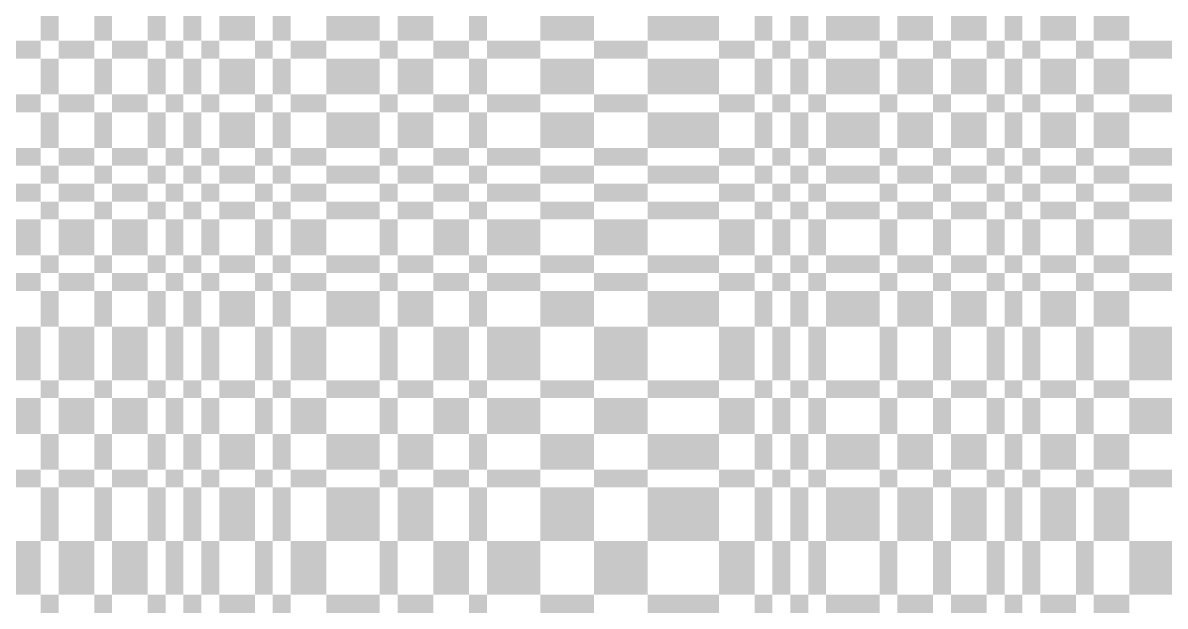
# Model space of a CAD drawing. Extents: x 0 to 10, y 0 to 10.
# Drawn here: x 6.22 to 7.5, y 3.127 to 3.78 of the extents above; entities that cross this region are included whole.
import ezdxf

# ---------------------------------------------------------------- set-up
doc = ezdxf.new("R2010")
doc.units = 0
doc.header["$MEASUREMENT"] = 0
doc.layers.add('CHROME', color=7, linetype='Continuous')

msp = doc.modelspace()

# ---------------------------------------------------------------- linework, layer by layer
at = {"layer": 'CHROME'}
for points in [[(6.24, 3.76), (6.26, 3.76), (6.24, 3.8), (6.26, 3.8)], [(6.3, 3.76), (6.32, 3.76), (6.3, 3.8), (6.32, 3.8)], [(6.36, 3.76), (6.38, 3.76), (6.36, 3.8), (6.38, 3.8)], [(6.4, 3.76), (6.42, 3.76), (6.4, 3.8), (6.42, 3.8)], [(6.44, 3.76), (6.48, 3.76), (6.44, 3.8), (6.48, 3.8)], [(6.5, 3.76), (6.52, 3.76), (6.5, 3.8), (6.52, 3.8)], [(6.56, 3.76), (6.62, 3.76), (6.56, 3.8), (6.62, 3.8)], [(6.64, 3.76), (6.68, 3.76), (6.64, 3.8), (6.68, 3.8)], [(6.72, 3.76), (6.74, 3.76), (6.72, 3.8), (6.74, 3.8)], [(6.8, 3.76), (6.86, 3.76), (6.8, 3.8), (6.86, 3.8)], [(6.92, 3.76), (7, 3.76), (6.92, 3.8), (7, 3.8)], [(7.04, 3.76), (7.06, 3.76), (7.04, 3.8), (7.06, 3.8)], [(7.08, 3.76), (7.1, 3.76), (7.08, 3.8), (7.1, 3.8)], [(7.12, 3.76), (7.18, 3.76), (7.12, 3.8), (7.18, 3.8)], [(7.2, 3.76), (7.24, 3.76), (7.2, 3.8), (7.24, 3.8)], [(7.26, 3.76), (7.3, 3.76), (7.26, 3.8), (7.3, 3.8)], [(7.32, 3.76), (7.34, 3.76), (7.32, 3.8), (7.34, 3.8)], [(7.36, 3.76), (7.4, 3.76), (7.36, 3.8), (7.4, 3.8)], [(7.42, 3.76), (7.46, 3.76), (7.42, 3.8), (7.46, 3.8)], [(6.2, 3.74), (6.24, 3.74), (6.2, 3.76), (6.24, 3.76)], [(6.26, 3.74), (6.3, 3.74), (6.26, 3.76), (6.3, 3.76)], [(6.32, 3.74), (6.36, 3.74), (6.32, 3.76), (6.36, 3.76)], [(6.38, 3.74), (6.4, 3.74), (6.38, 3.76), (6.4, 3.76)], [(6.42, 3.74), (6.44, 3.74), (6.42, 3.76), (6.44, 3.76)], [(6.48, 3.74), (6.5, 3.74), (6.48, 3.76), (6.5, 3.76)], [(6.52, 3.74), (6.56, 3.74), (6.52, 3.76), (6.56, 3.76)], [(6.62, 3.74), (6.64, 3.74), (6.62, 3.76), (6.64, 3.76)], [(6.68, 3.74), (6.72, 3.74), (6.68, 3.76), (6.72, 3.76)], [(6.74, 3.74), (6.8, 3.74), (6.74, 3.76), (6.8, 3.76)], [(6.86, 3.74), (6.92, 3.74), (6.86, 3.76), (6.92, 3.76)], [(7, 3.74), (7.04, 3.74), (7, 3.76), (7.04, 3.76)], [(7.06, 3.74), (7.08, 3.74), (7.06, 3.76), (7.08, 3.76)], [(7.1, 3.74), (7.12, 3.74), (7.1, 3.76), (7.12, 3.76)], [(7.18, 3.74), (7.2, 3.74), (7.18, 3.76), (7.2, 3.76)], [(7.24, 3.74), (7.26, 3.74), (7.24, 3.76), (7.26, 3.76)], [(7.3, 3.74), (7.32, 3.74), (7.3, 3.76), (7.32, 3.76)], [(7.34, 3.74), (7.36, 3.74), (7.34, 3.76), (7.36, 3.76)], [(7.4, 3.74), (7.42, 3.74), (7.4, 3.76), (7.42, 3.76)], [(7.46, 3.74), (7.54, 3.74), (7.46, 3.76), (7.54, 3.76)], [(6.24, 3.7), (6.26, 3.7), (6.24, 3.74), (6.26, 3.74)], [(6.3, 3.7), (6.32, 3.7), (6.3, 3.74), (6.32, 3.74)], [(6.36, 3.7), (6.38, 3.7), (6.36, 3.74), (6.38, 3.74)], [(6.4, 3.7), (6.42, 3.7), (6.4, 3.74), (6.42, 3.74)], [(6.44, 3.7), (6.48, 3.7), (6.44, 3.74), (6.48, 3.74)], [(6.5, 3.7), (6.52, 3.7), (6.5, 3.74), (6.52, 3.74)], [(6.56, 3.7), (6.62, 3.7), (6.56, 3.74), (6.62, 3.74)], [(6.64, 3.7), (6.68, 3.7), (6.64, 3.74), (6.68, 3.74)], [(6.72, 3.7), (6.74, 3.7), (6.72, 3.74), (6.74, 3.74)], [(6.8, 3.7), (6.86, 3.7), (6.8, 3.74), (6.86, 3.74)], [(6.92, 3.7), (7, 3.7), (6.92, 3.74), (7, 3.74)], [(7.04, 3.7), (7.06, 3.7), (7.04, 3.74), (7.06, 3.74)], [(7.08, 3.7), (7.1, 3.7), (7.08, 3.74), (7.1, 3.74)], [(7.12, 3.7), (7.18, 3.7), (7.12, 3.74), (7.18, 3.74)], [(7.2, 3.7), (7.24, 3.7), (7.2, 3.74), (7.24, 3.74)], [(7.26, 3.7), (7.3, 3.7), (7.26, 3.74), (7.3, 3.74)], [(7.32, 3.7), (7.34, 3.7), (7.32, 3.74), (7.34, 3.74)], [(7.36, 3.7), (7.4, 3.7), (7.36, 3.74), (7.4, 3.74)], [(7.42, 3.7), (7.46, 3.7), (7.42, 3.74), (7.46, 3.74)], [(6.2, 3.68), (6.24, 3.68), (6.2, 3.7), (6.24, 3.7)], [(6.26, 3.68), (6.3, 3.68), (6.26, 3.7), (6.3, 3.7)], [(6.32, 3.68), (6.36, 3.68), (6.32, 3.7), (6.36, 3.7)], [(6.38, 3.68), (6.4, 3.68), (6.38, 3.7), (6.4, 3.7)], [(6.42, 3.68), (6.44, 3.68), (6.42, 3.7), (6.44, 3.7)], [(6.48, 3.68), (6.5, 3.68), (6.48, 3.7), (6.5, 3.7)], [(6.52, 3.68), (6.56, 3.68), (6.52, 3.7), (6.56, 3.7)], [(6.62, 3.68), (6.64, 3.68), (6.62, 3.7), (6.64, 3.7)], [(6.68, 3.68), (6.72, 3.68), (6.68, 3.7), (6.72, 3.7)], [(6.74, 3.68), (6.8, 3.68), (6.74, 3.7), (6.8, 3.7)], [(6.86, 3.68), (6.92, 3.68), (6.86, 3.7), (6.92, 3.7)], [(7, 3.68), (7.04, 3.68), (7, 3.7), (7.04, 3.7)], [(7.06, 3.68), (7.08, 3.68), (7.06, 3.7), (7.08, 3.7)], [(7.1, 3.68), (7.12, 3.68), (7.1, 3.7), (7.12, 3.7)], [(7.18, 3.68), (7.2, 3.68), (7.18, 3.7), (7.2, 3.7)], [(7.24, 3.68), (7.26, 3.68), (7.24, 3.7), (7.26, 3.7)], [(7.3, 3.68), (7.32, 3.68), (7.3, 3.7), (7.32, 3.7)], [(7.34, 3.68), (7.36, 3.68), (7.34, 3.7), (7.36, 3.7)], [(7.4, 3.68), (7.42, 3.68), (7.4, 3.7), (7.42, 3.7)], [(7.46, 3.68), (7.54, 3.68), (7.46, 3.7), (7.54, 3.7)], [(6.24, 3.64), (6.26, 3.64), (6.24, 3.68), (6.26, 3.68)], [(6.3, 3.64), (6.32, 3.64), (6.3, 3.68), (6.32, 3.68)], [(6.36, 3.64), (6.38, 3.64), (6.36, 3.68), (6.38, 3.68)], [(6.4, 3.64), (6.42, 3.64), (6.4, 3.68), (6.42, 3.68)], [(6.44, 3.64), (6.48, 3.64), (6.44, 3.68), (6.48, 3.68)], [(6.5, 3.64), (6.52, 3.64), (6.5, 3.68), (6.52, 3.68)], [(6.56, 3.64), (6.62, 3.64), (6.56, 3.68), (6.62, 3.68)], [(6.64, 3.64), (6.68, 3.64), (6.64, 3.68), (6.68, 3.68)], [(6.72, 3.64), (6.74, 3.64), (6.72, 3.68), (6.74, 3.68)], [(6.8, 3.64), (6.86, 3.64), (6.8, 3.68), (6.86, 3.68)], [(6.92, 3.64), (7, 3.64), (6.92, 3.68), (7, 3.68)], [(7.04, 3.64), (7.06, 3.64), (7.04, 3.68), (7.06, 3.68)], [(7.08, 3.64), (7.1, 3.64), (7.08, 3.68), (7.1, 3.68)], [(7.12, 3.64), (7.18, 3.64), (7.12, 3.68), (7.18, 3.68)], [(7.2, 3.64), (7.24, 3.64), (7.2, 3.68), (7.24, 3.68)], [(7.26, 3.64), (7.3, 3.64), (7.26, 3.68), (7.3, 3.68)], [(7.32, 3.64), (7.34, 3.64), (7.32, 3.68), (7.34, 3.68)], [(7.36, 3.64), (7.4, 3.64), (7.36, 3.68), (7.4, 3.68)], [(7.42, 3.64), (7.46, 3.64), (7.42, 3.68), (7.46, 3.68)], [(6.2, 3.62), (6.24, 3.62), (6.2, 3.64), (6.24, 3.64)], [(6.26, 3.62), (6.3, 3.62), (6.26, 3.64), (6.3, 3.64)], [(6.32, 3.62), (6.36, 3.62), (6.32, 3.64), (6.36, 3.64)], [(6.38, 3.62), (6.4, 3.62), (6.38, 3.64), (6.4, 3.64)], [(6.42, 3.62), (6.44, 3.62), (6.42, 3.64), (6.44, 3.64)], [(6.48, 3.62), (6.5, 3.62), (6.48, 3.64), (6.5, 3.64)], [(6.52, 3.62), (6.56, 3.62), (6.52, 3.64), (6.56, 3.64)], [(6.62, 3.62), (6.64, 3.62), (6.62, 3.64), (6.64, 3.64)], [(6.68, 3.62), (6.72, 3.62), (6.68, 3.64), (6.72, 3.64)], [(6.74, 3.62), (6.8, 3.62), (6.74, 3.64), (6.8, 3.64)], [(6.86, 3.62), (6.92, 3.62), (6.86, 3.64), (6.92, 3.64)], [(7, 3.62), (7.04, 3.62), (7, 3.64), (7.04, 3.64)], [(7.06, 3.62), (7.08, 3.62), (7.06, 3.64), (7.08, 3.64)], [(7.1, 3.62), (7.12, 3.62), (7.1, 3.64), (7.12, 3.64)], [(7.18, 3.62), (7.2, 3.62), (7.18, 3.64), (7.2, 3.64)], [(7.24, 3.62), (7.26, 3.62), (7.24, 3.64), (7.26, 3.64)], [(7.3, 3.62), (7.32, 3.62), (7.3, 3.64), (7.32, 3.64)], [(7.34, 3.62), (7.36, 3.62), (7.34, 3.64), (7.36, 3.64)], [(7.4, 3.62), (7.42, 3.62), (7.4, 3.64), (7.42, 3.64)], [(7.46, 3.62), (7.54, 3.62), (7.46, 3.64), (7.54, 3.64)], [(6.24, 3.6), (6.26, 3.6), (6.24, 3.62), (6.26, 3.62)], [(6.3, 3.6), (6.32, 3.6), (6.3, 3.62), (6.32, 3.62)], [(6.36, 3.6), (6.38, 3.6), (6.36, 3.62), (6.38, 3.62)], [(6.4, 3.6), (6.42, 3.6), (6.4, 3.62), (6.42, 3.62)], [(6.44, 3.6), (6.48, 3.6), (6.44, 3.62), (6.48, 3.62)], [(6.5, 3.6), (6.52, 3.6), (6.5, 3.62), (6.52, 3.62)], [(6.56, 3.6), (6.62, 3.6), (6.56, 3.62), (6.62, 3.62)], [(6.64, 3.6), (6.68, 3.6), (6.64, 3.62), (6.68, 3.62)], [(6.72, 3.6), (6.74, 3.6), (6.72, 3.62), (6.74, 3.62)], [(6.8, 3.6), (6.86, 3.6), (6.8, 3.62), (6.86, 3.62)], [(6.92, 3.6), (7, 3.6), (6.92, 3.62), (7, 3.62)], [(7.04, 3.6), (7.06, 3.6), (7.04, 3.62), (7.06, 3.62)], [(7.08, 3.6), (7.1, 3.6), (7.08, 3.62), (7.1, 3.62)], [(7.12, 3.6), (7.18, 3.6), (7.12, 3.62), (7.18, 3.62)], [(7.2, 3.6), (7.24, 3.6), (7.2, 3.62), (7.24, 3.62)], [(7.26, 3.6), (7.3, 3.6), (7.26, 3.62), (7.3, 3.62)], [(7.32, 3.6), (7.34, 3.6), (7.32, 3.62), (7.34, 3.62)], [(7.36, 3.6), (7.4, 3.6), (7.36, 3.62), (7.4, 3.62)], [(7.42, 3.6), (7.46, 3.6), (7.42, 3.62), (7.46, 3.62)], [(6.2, 3.58), (6.24, 3.58), (6.2, 3.6), (6.24, 3.6)], [(6.26, 3.58), (6.3, 3.58), (6.26, 3.6), (6.3, 3.6)], [(6.32, 3.58), (6.36, 3.58), (6.32, 3.6), (6.36, 3.6)], [(6.38, 3.58), (6.4, 3.58), (6.38, 3.6), (6.4, 3.6)], [(6.42, 3.58), (6.44, 3.58), (6.42, 3.6), (6.44, 3.6)], [(6.48, 3.58), (6.5, 3.58), (6.48, 3.6), (6.5, 3.6)], [(6.52, 3.58), (6.56, 3.58), (6.52, 3.6), (6.56, 3.6)], [(6.62, 3.58), (6.64, 3.58), (6.62, 3.6), (6.64, 3.6)], [(6.68, 3.58), (6.72, 3.58), (6.68, 3.6), (6.72, 3.6)], [(6.74, 3.58), (6.8, 3.58), (6.74, 3.6), (6.8, 3.6)], [(6.86, 3.58), (6.92, 3.58), (6.86, 3.6), (6.92, 3.6)], [(7, 3.58), (7.04, 3.58), (7, 3.6), (7.04, 3.6)], [(7.06, 3.58), (7.08, 3.58), (7.06, 3.6), (7.08, 3.6)], [(7.1, 3.58), (7.12, 3.58), (7.1, 3.6), (7.12, 3.6)], [(7.18, 3.58), (7.2, 3.58), (7.18, 3.6), (7.2, 3.6)], [(7.24, 3.58), (7.26, 3.58), (7.24, 3.6), (7.26, 3.6)], [(7.3, 3.58), (7.32, 3.58), (7.3, 3.6), (7.32, 3.6)], [(7.34, 3.58), (7.36, 3.58), (7.34, 3.6), (7.36, 3.6)], [(7.4, 3.58), (7.42, 3.58), (7.4, 3.6), (7.42, 3.6)], [(7.46, 3.58), (7.54, 3.58), (7.46, 3.6), (7.54, 3.6)], [(6.24, 3.56), (6.26, 3.56), (6.24, 3.58), (6.26, 3.58)], [(6.3, 3.56), (6.32, 3.56), (6.3, 3.58), (6.32, 3.58)], [(6.36, 3.56), (6.38, 3.56), (6.36, 3.58), (6.38, 3.58)], [(6.4, 3.56), (6.42, 3.56), (6.4, 3.58), (6.42, 3.58)], [(6.44, 3.56), (6.48, 3.56), (6.44, 3.58), (6.48, 3.58)], [(6.5, 3.56), (6.52, 3.56), (6.5, 3.58), (6.52, 3.58)], [(6.56, 3.56), (6.62, 3.56), (6.56, 3.58), (6.62, 3.58)], [(6.64, 3.56), (6.68, 3.56), (6.64, 3.58), (6.68, 3.58)], [(6.72, 3.56), (6.74, 3.56), (6.72, 3.58), (6.74, 3.58)], [(6.8, 3.56), (6.86, 3.56), (6.8, 3.58), (6.86, 3.58)], [(6.92, 3.56), (7, 3.56), (6.92, 3.58), (7, 3.58)], [(7.04, 3.56), (7.06, 3.56), (7.04, 3.58), (7.06, 3.58)], [(7.08, 3.56), (7.1, 3.56), (7.08, 3.58), (7.1, 3.58)], [(7.12, 3.56), (7.18, 3.56), (7.12, 3.58), (7.18, 3.58)], [(7.2, 3.56), (7.24, 3.56), (7.2, 3.58), (7.24, 3.58)], [(7.26, 3.56), (7.3, 3.56), (7.26, 3.58), (7.3, 3.58)], [(7.32, 3.56), (7.34, 3.56), (7.32, 3.58), (7.34, 3.58)], [(7.36, 3.56), (7.4, 3.56), (7.36, 3.58), (7.4, 3.58)], [(7.42, 3.56), (7.46, 3.56), (7.42, 3.58), (7.46, 3.58)], [(6.2, 3.52), (6.24, 3.52), (6.2, 3.56), (6.24, 3.56)], [(6.26, 3.52), (6.3, 3.52), (6.26, 3.56), (6.3, 3.56)], [(6.32, 3.52), (6.36, 3.52), (6.32, 3.56), (6.36, 3.56)], [(6.38, 3.52), (6.4, 3.52), (6.38, 3.56), (6.4, 3.56)], [(6.42, 3.52), (6.44, 3.52), (6.42, 3.56), (6.44, 3.56)], [(6.48, 3.52), (6.5, 3.52), (6.48, 3.56), (6.5, 3.56)], [(6.52, 3.52), (6.56, 3.52), (6.52, 3.56), (6.56, 3.56)], [(6.62, 3.52), (6.64, 3.52), (6.62, 3.56), (6.64, 3.56)], [(6.68, 3.52), (6.72, 3.52), (6.68, 3.56), (6.72, 3.56)], [(6.74, 3.52), (6.8, 3.52), (6.74, 3.56), (6.8, 3.56)], [(6.86, 3.52), (6.92, 3.52), (6.86, 3.56), (6.92, 3.56)], [(7, 3.52), (7.04, 3.52), (7, 3.56), (7.04, 3.56)], [(7.06, 3.52), (7.08, 3.52), (7.06, 3.56), (7.08, 3.56)], [(7.1, 3.52), (7.12, 3.52), (7.1, 3.56), (7.12, 3.56)], [(7.18, 3.52), (7.2, 3.52), (7.18, 3.56), (7.2, 3.56)], [(7.24, 3.52), (7.26, 3.52), (7.24, 3.56), (7.26, 3.56)], [(7.3, 3.52), (7.32, 3.52), (7.3, 3.56), (7.32, 3.56)], [(7.34, 3.52), (7.36, 3.52), (7.34, 3.56), (7.36, 3.56)], [(7.4, 3.52), (7.42, 3.52), (7.4, 3.56), (7.42, 3.56)], [(7.46, 3.52), (7.54, 3.52), (7.46, 3.56), (7.54, 3.56)], [(6.24, 3.5), (6.26, 3.5), (6.24, 3.52), (6.26, 3.52)], [(6.3, 3.5), (6.32, 3.5), (6.3, 3.52), (6.32, 3.52)], [(6.36, 3.5), (6.38, 3.5), (6.36, 3.52), (6.38, 3.52)], [(6.4, 3.5), (6.42, 3.5), (6.4, 3.52), (6.42, 3.52)], [(6.44, 3.5), (6.48, 3.5), (6.44, 3.52), (6.48, 3.52)], [(6.5, 3.5), (6.52, 3.5), (6.5, 3.52), (6.52, 3.52)], [(6.56, 3.5), (6.62, 3.5), (6.56, 3.52), (6.62, 3.52)], [(6.64, 3.5), (6.68, 3.5), (6.64, 3.52), (6.68, 3.52)], [(6.72, 3.5), (6.74, 3.5), (6.72, 3.52), (6.74, 3.52)], [(6.8, 3.5), (6.86, 3.5), (6.8, 3.52), (6.86, 3.52)], [(6.92, 3.5), (7, 3.5), (6.92, 3.52), (7, 3.52)], [(7.04, 3.5), (7.06, 3.5), (7.04, 3.52), (7.06, 3.52)], [(7.08, 3.5), (7.1, 3.5), (7.08, 3.52), (7.1, 3.52)], [(7.12, 3.5), (7.18, 3.5), (7.12, 3.52), (7.18, 3.52)], [(7.2, 3.5), (7.24, 3.5), (7.2, 3.52), (7.24, 3.52)], [(7.26, 3.5), (7.3, 3.5), (7.26, 3.52), (7.3, 3.52)], [(7.32, 3.5), (7.34, 3.5), (7.32, 3.52), (7.34, 3.52)], [(7.36, 3.5), (7.4, 3.5), (7.36, 3.52), (7.4, 3.52)], [(7.42, 3.5), (7.46, 3.5), (7.42, 3.52), (7.46, 3.52)], [(6.2, 3.48), (6.24, 3.48), (6.2, 3.5), (6.24, 3.5)], [(6.26, 3.48), (6.3, 3.48), (6.26, 3.5), (6.3, 3.5)], [(6.32, 3.48), (6.36, 3.48), (6.32, 3.5), (6.36, 3.5)], [(6.38, 3.48), (6.4, 3.48), (6.38, 3.5), (6.4, 3.5)], [(6.42, 3.48), (6.44, 3.48), (6.42, 3.5), (6.44, 3.5)], [(6.48, 3.48), (6.5, 3.48), (6.48, 3.5), (6.5, 3.5)], [(6.52, 3.48), (6.56, 3.48), (6.52, 3.5), (6.56, 3.5)], [(6.62, 3.48), (6.64, 3.48), (6.62, 3.5), (6.64, 3.5)], [(6.68, 3.48), (6.72, 3.48), (6.68, 3.5), (6.72, 3.5)], [(6.74, 3.48), (6.8, 3.48), (6.74, 3.5), (6.8, 3.5)], [(6.86, 3.48), (6.92, 3.48), (6.86, 3.5), (6.92, 3.5)], [(7, 3.48), (7.04, 3.48), (7, 3.5), (7.04, 3.5)], [(7.06, 3.48), (7.08, 3.48), (7.06, 3.5), (7.08, 3.5)], [(7.1, 3.48), (7.12, 3.48), (7.1, 3.5), (7.12, 3.5)], [(7.18, 3.48), (7.2, 3.48), (7.18, 3.5), (7.2, 3.5)], [(7.24, 3.48), (7.26, 3.48), (7.24, 3.5), (7.26, 3.5)], [(7.3, 3.48), (7.32, 3.48), (7.3, 3.5), (7.32, 3.5)], [(7.34, 3.48), (7.36, 3.48), (7.34, 3.5), (7.36, 3.5)], [(7.4, 3.48), (7.42, 3.48), (7.4, 3.5), (7.42, 3.5)], [(7.46, 3.48), (7.54, 3.48), (7.46, 3.5), (7.54, 3.5)], [(6.24, 3.44), (6.26, 3.44), (6.24, 3.48), (6.26, 3.48)], [(6.3, 3.44), (6.32, 3.44), (6.3, 3.48), (6.32, 3.48)], [(6.36, 3.44), (6.38, 3.44), (6.36, 3.48), (6.38, 3.48)], [(6.4, 3.44), (6.42, 3.44), (6.4, 3.48), (6.42, 3.48)], [(6.44, 3.44), (6.48, 3.44), (6.44, 3.48), (6.48, 3.48)], [(6.5, 3.44), (6.52, 3.44), (6.5, 3.48), (6.52, 3.48)], [(6.56, 3.44), (6.62, 3.44), (6.56, 3.48), (6.62, 3.48)], [(6.64, 3.44), (6.68, 3.44), (6.64, 3.48), (6.68, 3.48)], [(6.72, 3.44), (6.74, 3.44), (6.72, 3.48), (6.74, 3.48)], [(6.8, 3.44), (6.86, 3.44), (6.8, 3.48), (6.86, 3.48)], [(6.92, 3.44), (7, 3.44), (6.92, 3.48), (7, 3.48)], [(7.04, 3.44), (7.06, 3.44), (7.04, 3.48), (7.06, 3.48)], [(7.08, 3.44), (7.1, 3.44), (7.08, 3.48), (7.1, 3.48)], [(7.12, 3.44), (7.18, 3.44), (7.12, 3.48), (7.18, 3.48)], [(7.2, 3.44), (7.24, 3.44), (7.2, 3.48), (7.24, 3.48)], [(7.26, 3.44), (7.3, 3.44), (7.26, 3.48), (7.3, 3.48)], [(7.32, 3.44), (7.34, 3.44), (7.32, 3.48), (7.34, 3.48)], [(7.36, 3.44), (7.4, 3.44), (7.36, 3.48), (7.4, 3.48)], [(7.42, 3.44), (7.46, 3.44), (7.42, 3.48), (7.46, 3.48)], [(6.2, 3.38), (6.24, 3.38), (6.2, 3.44), (6.24, 3.44)], [(6.26, 3.38), (6.3, 3.38), (6.26, 3.44), (6.3, 3.44)], [(6.32, 3.38), (6.36, 3.38), (6.32, 3.44), (6.36, 3.44)], [(6.38, 3.38), (6.4, 3.38), (6.38, 3.44), (6.4, 3.44)], [(6.42, 3.38), (6.44, 3.38), (6.42, 3.44), (6.44, 3.44)], [(6.48, 3.38), (6.5, 3.38), (6.48, 3.44), (6.5, 3.44)], [(6.52, 3.38), (6.56, 3.38), (6.52, 3.44), (6.56, 3.44)], [(6.62, 3.38), (6.64, 3.38), (6.62, 3.44), (6.64, 3.44)], [(6.68, 3.38), (6.72, 3.38), (6.68, 3.44), (6.72, 3.44)], [(6.74, 3.38), (6.8, 3.38), (6.74, 3.44), (6.8, 3.44)], [(6.86, 3.38), (6.92, 3.38), (6.86, 3.44), (6.92, 3.44)], [(7, 3.38), (7.04, 3.38), (7, 3.44), (7.04, 3.44)], [(7.06, 3.38), (7.08, 3.38), (7.06, 3.44), (7.08, 3.44)], [(7.1, 3.38), (7.12, 3.38), (7.1, 3.44), (7.12, 3.44)], [(7.18, 3.38), (7.2, 3.38), (7.18, 3.44), (7.2, 3.44)], [(7.24, 3.38), (7.26, 3.38), (7.24, 3.44), (7.26, 3.44)], [(7.3, 3.38), (7.32, 3.38), (7.3, 3.44), (7.32, 3.44)], [(7.34, 3.38), (7.36, 3.38), (7.34, 3.44), (7.36, 3.44)], [(7.4, 3.38), (7.42, 3.38), (7.4, 3.44), (7.42, 3.44)], [(7.46, 3.38), (7.54, 3.38), (7.46, 3.44), (7.54, 3.44)], [(6.24, 3.36), (6.26, 3.36), (6.24, 3.38), (6.26, 3.38)], [(6.3, 3.36), (6.32, 3.36), (6.3, 3.38), (6.32, 3.38)], [(6.36, 3.36), (6.38, 3.36), (6.36, 3.38), (6.38, 3.38)], [(6.4, 3.36), (6.42, 3.36), (6.4, 3.38), (6.42, 3.38)], [(6.44, 3.36), (6.48, 3.36), (6.44, 3.38), (6.48, 3.38)], [(6.5, 3.36), (6.52, 3.36), (6.5, 3.38), (6.52, 3.38)], [(6.56, 3.36), (6.62, 3.36), (6.56, 3.38), (6.62, 3.38)], [(6.64, 3.36), (6.68, 3.36), (6.64, 3.38), (6.68, 3.38)], [(6.72, 3.36), (6.74, 3.36), (6.72, 3.38), (6.74, 3.38)], [(6.8, 3.36), (6.86, 3.36), (6.8, 3.38), (6.86, 3.38)], [(6.92, 3.36), (7, 3.36), (6.92, 3.38), (7, 3.38)], [(7.04, 3.36), (7.06, 3.36), (7.04, 3.38), (7.06, 3.38)], [(7.08, 3.36), (7.1, 3.36), (7.08, 3.38), (7.1, 3.38)], [(7.12, 3.36), (7.18, 3.36), (7.12, 3.38), (7.18, 3.38)], [(7.2, 3.36), (7.24, 3.36), (7.2, 3.38), (7.24, 3.38)], [(7.26, 3.36), (7.3, 3.36), (7.26, 3.38), (7.3, 3.38)], [(7.32, 3.36), (7.34, 3.36), (7.32, 3.38), (7.34, 3.38)], [(7.36, 3.36), (7.4, 3.36), (7.36, 3.38), (7.4, 3.38)], [(7.42, 3.36), (7.46, 3.36), (7.42, 3.38), (7.46, 3.38)], [(6.2, 3.32), (6.24, 3.32), (6.2, 3.36), (6.24, 3.36)], [(6.26, 3.32), (6.3, 3.32), (6.26, 3.36), (6.3, 3.36)], [(6.32, 3.32), (6.36, 3.32), (6.32, 3.36), (6.36, 3.36)], [(6.38, 3.32), (6.4, 3.32), (6.38, 3.36), (6.4, 3.36)], [(6.42, 3.32), (6.44, 3.32), (6.42, 3.36), (6.44, 3.36)], [(6.48, 3.32), (6.5, 3.32), (6.48, 3.36), (6.5, 3.36)], [(6.52, 3.32), (6.56, 3.32), (6.52, 3.36), (6.56, 3.36)], [(6.62, 3.32), (6.64, 3.32), (6.62, 3.36), (6.64, 3.36)], [(6.68, 3.32), (6.72, 3.32), (6.68, 3.36), (6.72, 3.36)], [(6.74, 3.32), (6.8, 3.32), (6.74, 3.36), (6.8, 3.36)], [(6.86, 3.32), (6.92, 3.32), (6.86, 3.36), (6.92, 3.36)], [(7, 3.32), (7.04, 3.32), (7, 3.36), (7.04, 3.36)], [(7.06, 3.32), (7.08, 3.32), (7.06, 3.36), (7.08, 3.36)], [(7.1, 3.32), (7.12, 3.32), (7.1, 3.36), (7.12, 3.36)], [(7.18, 3.32), (7.2, 3.32), (7.18, 3.36), (7.2, 3.36)], [(7.24, 3.32), (7.26, 3.32), (7.24, 3.36), (7.26, 3.36)], [(7.3, 3.32), (7.32, 3.32), (7.3, 3.36), (7.32, 3.36)], [(7.34, 3.32), (7.36, 3.32), (7.34, 3.36), (7.36, 3.36)], [(7.4, 3.32), (7.42, 3.32), (7.4, 3.36), (7.42, 3.36)], [(7.46, 3.32), (7.54, 3.32), (7.46, 3.36), (7.54, 3.36)], [(6.24, 3.28), (6.26, 3.28), (6.24, 3.32), (6.26, 3.32)], [(6.3, 3.28), (6.32, 3.28), (6.3, 3.32), (6.32, 3.32)], [(6.36, 3.28), (6.38, 3.28), (6.36, 3.32), (6.38, 3.32)], [(6.4, 3.28), (6.42, 3.28), (6.4, 3.32), (6.42, 3.32)], [(6.44, 3.28), (6.48, 3.28), (6.44, 3.32), (6.48, 3.32)], [(6.5, 3.28), (6.52, 3.28), (6.5, 3.32), (6.52, 3.32)], [(6.56, 3.28), (6.62, 3.28), (6.56, 3.32), (6.62, 3.32)], [(6.64, 3.28), (6.68, 3.28), (6.64, 3.32), (6.68, 3.32)], [(6.72, 3.28), (6.74, 3.28), (6.72, 3.32), (6.74, 3.32)], [(6.8, 3.28), (6.86, 3.28), (6.8, 3.32), (6.86, 3.32)], [(6.92, 3.28), (7, 3.28), (6.92, 3.32), (7, 3.32)], [(7.04, 3.28), (7.06, 3.28), (7.04, 3.32), (7.06, 3.32)], [(7.08, 3.28), (7.1, 3.28), (7.08, 3.32), (7.1, 3.32)], [(7.12, 3.28), (7.18, 3.28), (7.12, 3.32), (7.18, 3.32)], [(7.2, 3.28), (7.24, 3.28), (7.2, 3.32), (7.24, 3.32)], [(7.26, 3.28), (7.3, 3.28), (7.26, 3.32), (7.3, 3.32)], [(7.32, 3.28), (7.34, 3.28), (7.32, 3.32), (7.34, 3.32)], [(7.36, 3.28), (7.4, 3.28), (7.36, 3.32), (7.4, 3.32)], [(7.42, 3.28), (7.46, 3.28), (7.42, 3.32), (7.46, 3.32)], [(6.2, 3.26), (6.24, 3.26), (6.2, 3.28), (6.24, 3.28)], [(6.26, 3.26), (6.3, 3.26), (6.26, 3.28), (6.3, 3.28)], [(6.32, 3.26), (6.36, 3.26), (6.32, 3.28), (6.36, 3.28)], [(6.38, 3.26), (6.4, 3.26), (6.38, 3.28), (6.4, 3.28)], [(6.42, 3.26), (6.44, 3.26), (6.42, 3.28), (6.44, 3.28)], [(6.48, 3.26), (6.5, 3.26), (6.48, 3.28), (6.5, 3.28)], [(6.52, 3.26), (6.56, 3.26), (6.52, 3.28), (6.56, 3.28)], [(6.62, 3.26), (6.64, 3.26), (6.62, 3.28), (6.64, 3.28)], [(6.68, 3.26), (6.72, 3.26), (6.68, 3.28), (6.72, 3.28)], [(6.74, 3.26), (6.8, 3.26), (6.74, 3.28), (6.8, 3.28)], [(6.86, 3.26), (6.92, 3.26), (6.86, 3.28), (6.92, 3.28)], [(7, 3.26), (7.04, 3.26), (7, 3.28), (7.04, 3.28)], [(7.06, 3.26), (7.08, 3.26), (7.06, 3.28), (7.08, 3.28)], [(7.1, 3.26), (7.12, 3.26), (7.1, 3.28), (7.12, 3.28)], [(7.18, 3.26), (7.2, 3.26), (7.18, 3.28), (7.2, 3.28)], [(7.24, 3.26), (7.26, 3.26), (7.24, 3.28), (7.26, 3.28)], [(7.3, 3.26), (7.32, 3.26), (7.3, 3.28), (7.32, 3.28)], [(7.34, 3.26), (7.36, 3.26), (7.34, 3.28), (7.36, 3.28)], [(7.4, 3.26), (7.42, 3.26), (7.4, 3.28), (7.42, 3.28)], [(7.46, 3.26), (7.54, 3.26), (7.46, 3.28), (7.54, 3.28)], [(6.24, 3.2), (6.26, 3.2), (6.24, 3.26), (6.26, 3.26)], [(6.3, 3.2), (6.32, 3.2), (6.3, 3.26), (6.32, 3.26)], [(6.36, 3.2), (6.38, 3.2), (6.36, 3.26), (6.38, 3.26)], [(6.4, 3.2), (6.42, 3.2), (6.4, 3.26), (6.42, 3.26)], [(6.44, 3.2), (6.48, 3.2), (6.44, 3.26), (6.48, 3.26)], [(6.5, 3.2), (6.52, 3.2), (6.5, 3.26), (6.52, 3.26)], [(6.56, 3.2), (6.62, 3.2), (6.56, 3.26), (6.62, 3.26)], [(6.64, 3.2), (6.68, 3.2), (6.64, 3.26), (6.68, 3.26)], [(6.72, 3.2), (6.74, 3.2), (6.72, 3.26), (6.74, 3.26)], [(6.8, 3.2), (6.86, 3.2), (6.8, 3.26), (6.86, 3.26)], [(6.92, 3.2), (7, 3.2), (6.92, 3.26), (7, 3.26)], [(7.04, 3.2), (7.06, 3.2), (7.04, 3.26), (7.06, 3.26)], [(7.08, 3.2), (7.1, 3.2), (7.08, 3.26), (7.1, 3.26)], [(7.12, 3.2), (7.18, 3.2), (7.12, 3.26), (7.18, 3.26)], [(7.2, 3.2), (7.24, 3.2), (7.2, 3.26), (7.24, 3.26)], [(7.26, 3.2), (7.3, 3.2), (7.26, 3.26), (7.3, 3.26)], [(7.32, 3.2), (7.34, 3.2), (7.32, 3.26), (7.34, 3.26)], [(7.36, 3.2), (7.4, 3.2), (7.36, 3.26), (7.4, 3.26)], [(7.42, 3.2), (7.46, 3.2), (7.42, 3.26), (7.46, 3.26)], [(6.2, 3.14), (6.24, 3.14), (6.2, 3.2), (6.24, 3.2)], [(6.26, 3.14), (6.3, 3.14), (6.26, 3.2), (6.3, 3.2)], [(6.32, 3.14), (6.36, 3.14), (6.32, 3.2), (6.36, 3.2)], [(6.38, 3.14), (6.4, 3.14), (6.38, 3.2), (6.4, 3.2)], [(6.42, 3.14), (6.44, 3.14), (6.42, 3.2), (6.44, 3.2)], [(6.48, 3.14), (6.5, 3.14), (6.48, 3.2), (6.5, 3.2)], [(6.52, 3.14), (6.56, 3.14), (6.52, 3.2), (6.56, 3.2)], [(6.62, 3.14), (6.64, 3.14), (6.62, 3.2), (6.64, 3.2)], [(6.68, 3.14), (6.72, 3.14), (6.68, 3.2), (6.72, 3.2)], [(6.74, 3.14), (6.8, 3.14), (6.74, 3.2), (6.8, 3.2)], [(6.86, 3.14), (6.92, 3.14), (6.86, 3.2), (6.92, 3.2)], [(7, 3.14), (7.04, 3.14), (7, 3.2), (7.04, 3.2)], [(7.06, 3.14), (7.08, 3.14), (7.06, 3.2), (7.08, 3.2)], [(7.1, 3.14), (7.12, 3.14), (7.1, 3.2), (7.12, 3.2)], [(7.18, 3.14), (7.2, 3.14), (7.18, 3.2), (7.2, 3.2)], [(7.24, 3.14), (7.26, 3.14), (7.24, 3.2), (7.26, 3.2)], [(7.3, 3.14), (7.32, 3.14), (7.3, 3.2), (7.32, 3.2)], [(7.34, 3.14), (7.36, 3.14), (7.34, 3.2), (7.36, 3.2)], [(7.4, 3.14), (7.42, 3.14), (7.4, 3.2), (7.42, 3.2)], [(7.46, 3.14), (7.54, 3.14), (7.46, 3.2), (7.54, 3.2)], [(6.24, 3.08), (6.26, 3.08), (6.24, 3.14), (6.26, 3.14)], [(6.3, 3.08), (6.32, 3.08), (6.3, 3.14), (6.32, 3.14)], [(6.36, 3.08), (6.38, 3.08), (6.36, 3.14), (6.38, 3.14)], [(6.4, 3.08), (6.42, 3.08), (6.4, 3.14), (6.42, 3.14)], [(6.44, 3.08), (6.48, 3.08), (6.44, 3.14), (6.48, 3.14)], [(6.5, 3.08), (6.52, 3.08), (6.5, 3.14), (6.52, 3.14)], [(6.56, 3.08), (6.62, 3.08), (6.56, 3.14), (6.62, 3.14)], [(6.64, 3.08), (6.68, 3.08), (6.64, 3.14), (6.68, 3.14)], [(6.72, 3.08), (6.74, 3.08), (6.72, 3.14), (6.74, 3.14)], [(6.8, 3.08), (6.86, 3.08), (6.8, 3.14), (6.86, 3.14)], [(6.92, 3.08), (7, 3.08), (6.92, 3.14), (7, 3.14)], [(7.04, 3.08), (7.06, 3.08), (7.04, 3.14), (7.06, 3.14)], [(7.08, 3.08), (7.1, 3.08), (7.08, 3.14), (7.1, 3.14)], [(7.12, 3.08), (7.18, 3.08), (7.12, 3.14), (7.18, 3.14)], [(7.2, 3.08), (7.24, 3.08), (7.2, 3.14), (7.24, 3.14)], [(7.26, 3.08), (7.3, 3.08), (7.26, 3.14), (7.3, 3.14)], [(7.32, 3.08), (7.34, 3.08), (7.32, 3.14), (7.34, 3.14)], [(7.36, 3.08), (7.4, 3.08), (7.36, 3.14), (7.4, 3.14)], [(7.42, 3.08), (7.46, 3.08), (7.42, 3.14), (7.46, 3.14)]]:
    msp.add_solid(points, dxfattribs=at)

doc.saveas('drawing.dxf')
